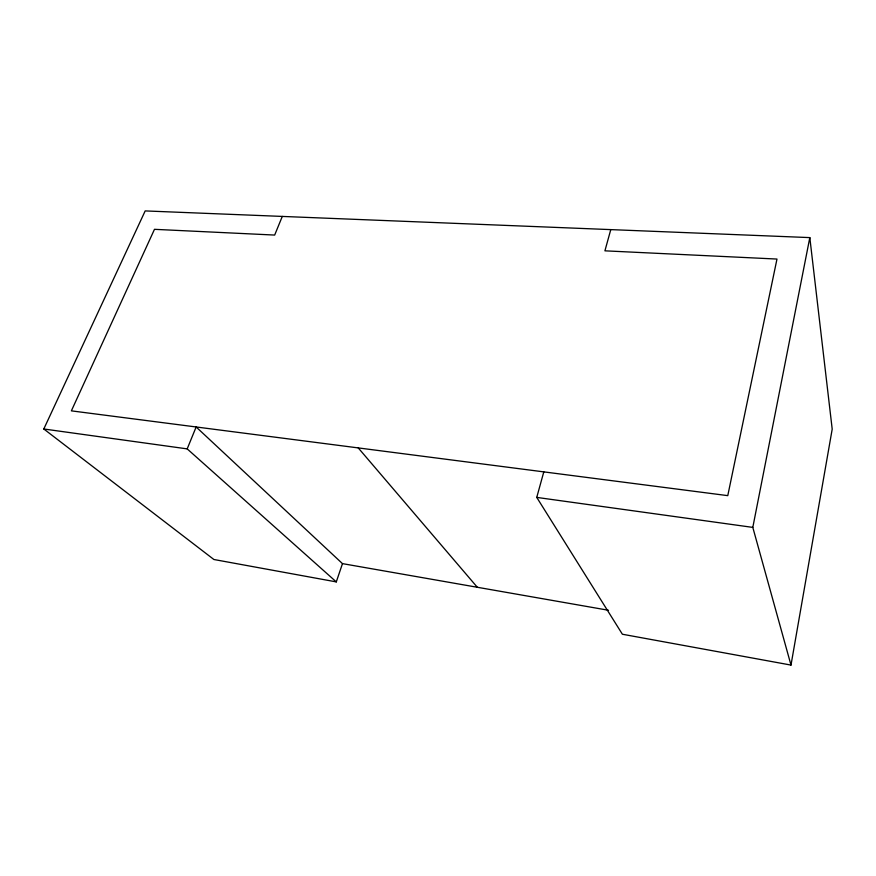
<?xml version="1.0" encoding="UTF-8"?>
<svg xmlns="http://www.w3.org/2000/svg" width="876" height="876" viewBox="0 0 876 876"><rect width="100%" height="100%" fill="white"/><g stroke="black" fill="none" stroke-linecap="round" stroke-linejoin="round"><path stroke-width="1.31" d="M543.799 471.879L536.747 497.404L622.387 634.235L790.995 665.081L832.2 429.13L809.818 237.604L145.186 210.919L43.8 428.988L213.897 559.501L336.296 581.894L342.472 563.629L196.147 426.973L187.19 448.884L336.296 581.894M790.995 665.081L752.802 527.396L809.818 237.604M610.78 229.611L604.911 250.832L776.979 259.055L727.77 495.641L71.372 410.855L154.483 229.326L274.67 235.064L282.291 216.427M43.8 428.988L187.19 448.884M536.747 497.404L752.802 527.396M342.472 563.629L608.492 610.265M358.251 447.91L477.321 587.27"/></g></svg>
